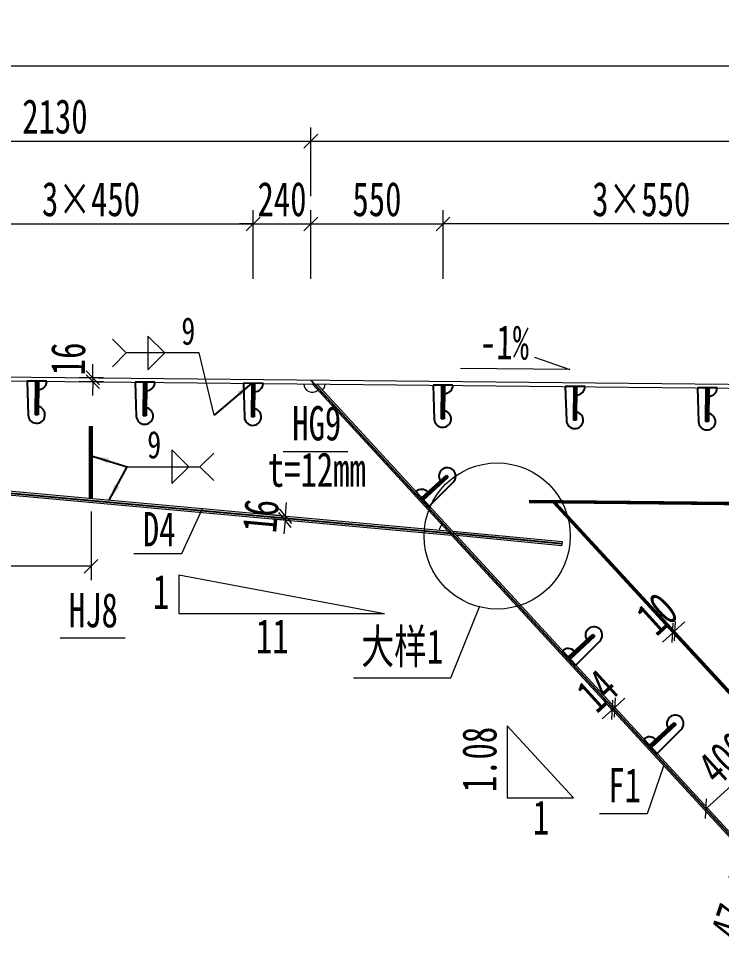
# Model space of a CAD drawing. Header units: millimetres. Extents: x -89049 to 410567, y -307459 to -100425.
# Drawn here: x 151822 to 154745, y -124752 to -120839 of the extents above; entities that cross this region are included whole.
import ezdxf
from ezdxf.enums import TextEntityAlignment as Align

# ---------------------------------------------------------------- set-up
doc = ezdxf.new("R2010")
doc.units = ezdxf.units.MM
doc.layers.get('Defpoints').update_dxf_attribs({"color": 8})
for name, color, linetype, lineweight in [('Dim', 4, 'Continuous', 15), ('文字', 7, 'Continuous', 15), ('细实线', 4, 'Continuous', 15), ('钢板粗线', 1, 'Continuous', 25), ('钢板细线', 6, 'Continuous', 15)]:
    doc.layers.add(name, color=color, linetype=linetype, lineweight=lineweight)
doc.layers.add('Text', color=4, linetype='Continuous')
doc.styles.add('111', font='', dxfattribs={"width": 0.7})
doc.styles.add('BM_Dim', font='', dxfattribs={"width": 0.85})
doc.styles.add('SMEDI', font='', dxfattribs={"width": 0.75})
doc.styles.get("Standard").update_dxf_attribs({"font": ''})
doc.styles.get('111').set_extended_font_data('仿宋_GB2312')
doc.styles.get('BM_Dim').set_extended_font_data('仿宋_GB2312')
doc.styles.get('SMEDI').set_extended_font_data('仿宋_GB2312')
doc.styles.get('Standard').set_extended_font_data('仿宋_GB2312')
doc.dimstyles.new('200', dxfattribs={"dimscale": 0, "dimtxt": 2.5, "dimasz": 1, "dimexe": 1, "dimexo": 1, "dimgap": 0.6, "dimtad": 1, "dimdec": 0, "dimdsep": 46, "dimtxsty": '111', "dimblk": 'OBLIQUE', "dimcen": 0, "dimclrd": 4, "dimclre": 4, "dimclrt": 4, "dimadec": 1, "dimazin": 2, "dimtfac": 1, "dimtdec": 0, "dimtix": 1, "dimtmove": 2, "dimatfit": 3, "dimfxl": 4, "dimfxlon": 1, "dimtolj": 1, "dimlwd": -1, "dimlwe": -1, "dimarcsym": 0})
doc.dimstyles.new('MSteel_1.0_1.0', dxfattribs={"dimtxt": 3, "dimasz": 1.2, "dimexe": 1, "dimexo": 1, "dimgap": 1, "dimtad": 3, "dimtoh": 1, "dimdec": 0, "dimzin": 0, "dimdsep": 46, "dimtxsty": 'Standard', "dimblk": 'ARCHTICK', "dimcen": 0.09, "dimclrd": 3, "dimclre": 3, "dimadec": 0, "dimazin": 0, "dimtfac": 1, "dimtdec": 4, "dimtofl": 0, "dimtmove": 0, "dimatfit": 3, "dimfxl": 1, "dimtolj": 1, "dimtzin": 0, "dimarcsym": 0})

# ---------------------------------------------------------------- blocks, each defined once
blk = doc.blocks.new('_Oblique')
at = {"color": 0, "linetype": 'ByBlock', "lineweight": -2}
blk.add_line((-0.5, -0.5), (0.5, 0.5), dxfattribs=at)
blk = doc.blocks.new('*D359')
at = {"layer": 'Defpoints', "color": 0, "transparency": 16777216}
for p in [(153037.7, -121347.8), (150907.7, -122332.1), (153037.7, -122341.6)]:
    blk.add_point(p, dxfattribs=at)
at = {"layer": '细实线', "color": 4, "transparency": 16777216}
for p, q in [((150907.7, -121576.4), (150907.7, -121290.7)), ((153037.7, -121576.4), (153037.7, -121290.7)), ((150907.7, -121347.8), (153037.7, -121347.8))]:
    blk.add_line(p, q, dxfattribs=at)
at = {"layer": '细实线', "color": 4, "transparency": 16777216, "xscale": 57.14285714285715, "yscale": 57.14285714285715, "zscale": 57.14285714285715, "rotation": 180}
blk.add_blockref('_Oblique', (150907.7, -121347.8), dxfattribs=at)
at = {"layer": '细实线', "color": 4, "transparency": 16777216, "xscale": 57.14285714285715, "yscale": 57.14285714285715, "zscale": 57.14285714285715}
blk.add_blockref('_Oblique', (153037.7, -121347.8), dxfattribs=at)
at = {"layer": '细实线', "color": 4, "transparency": 16777216, "insert": (151972.7, -121245.6), "char_height": 142.86, "attachment_point": 5, "style": '111'}
blk.add_mtext('\\A1;2130', dxfattribs=at)
blk = doc.blocks.new('*D360')
at = {"layer": 'Defpoints', "color": 0, "transparency": 16777216}
for p in [(164220, -121347.8), (153037.7, -122341.6), (164220, -122348.6)]:
    blk.add_point(p, dxfattribs=at)
at = {"layer": '细实线', "color": 4, "transparency": 16777216}
for p, q in [((153037.7, -121576.4), (153037.7, -121290.7)), ((164220, -121576.4), (164220, -121290.7)), ((153037.7, -121347.8), (164220, -121347.8))]:
    blk.add_line(p, q, dxfattribs=at)
at = {"layer": '细实线', "color": 4, "transparency": 16777216, "xscale": 57.14285714285715, "yscale": 57.14285714285715, "zscale": 57.14285714285715, "rotation": 180}
blk.add_blockref('_Oblique', (153037.7, -121347.8), dxfattribs=at)
at = {"layer": '细实线', "color": 4, "transparency": 16777216, "xscale": 57.14285714285715, "yscale": 57.14285714285715, "zscale": 57.14285714285715}
blk.add_blockref('_Oblique', (164220, -121347.8), dxfattribs=at)
at = {"layer": '细实线', "color": 4, "transparency": 16777216, "insert": (158628.9, -121245.6), "char_height": 142.86, "attachment_point": 5, "style": '111'}
blk.add_mtext('\\A1;11182', dxfattribs=at)
blk = doc.blocks.new('*D365')
at = {"layer": 'Defpoints', "color": 0, "transparency": 16777216}
for p in [(152130.2, -122348.6), (152231.4, -122349.6), (152231.6, -122333.6)]:
    blk.add_point(p, dxfattribs=at)
at = {"layer": '细实线', "color": 4, "transparency": 16777216}
for p, q in [((152130.3, -122332.6), (152130.9, -122275.4)), ((152174.3, -122349), (152073, -122348)), ((152174.4, -122333), (152073.2, -122332)), ((152130.2, -122348.6), (152129.6, -122405.7)), ((152130.3, -122332.6), (152130.2, -122348.6))]:
    blk.add_line(p, q, dxfattribs=at)
at = {"layer": '细实线', "color": 4, "transparency": 16777216, "xscale": 57.1428571428572, "yscale": 57.1428571428572, "zscale": 57.1428571428572}
for p, rotation in [((152130.2, -122348.6), 89.42629083929008), ((152130.3, -122332.6), 269.4262908392901)]:
    blk.add_blockref('_Oblique', p, dxfattribs=dict(at, rotation=rotation))
at = {"layer": '细实线', "color": 4, "transparency": 16777216, "insert": (152028, -122253.6), "char_height": 142.86, "attachment_point": 5, "rotation": 89.4263, "style": '111'}
blk.add_mtext('\\A1;16', dxfattribs=at)
blk = doc.blocks.new('14-160加劲 有过焊孔')
at = {"layer": 'Defpoints'}
blk.add_line((38609.4, 31489.3), (38609.4, 31629.3), dxfattribs=at)
at = {"layer": '钢板粗线', "color": 7}
for p, q in [((38603.4, 31489.3), (38603.4, 31629.3)), ((38603.4, 31629.3), (38615.4, 31629.3)), ((38615.4, 31489.3), (38615.4, 31629.3)), ((38650.4, 31489.3), (38644.3, 31630.8)), ((38568.4, 31489.3), (38650.4, 31489.3))]:
    blk.add_line(p, q, dxfattribs=at)
for centre, start, end in [((38609.4, 31629.3), 2.441, 260.1291), ((38603.4, 31489.3), 90, 180)]:
    blk.add_arc(centre, 35, start, end, dxfattribs=at)
blk = doc.blocks.new('*D366')
at = {"layer": 'Defpoints', "color": 0, "transparency": 16777216}
for p in [(154302.4, -123704.1), (154302.9, -123725.4), (154313.2, -123716)]:
    blk.add_point(p, dxfattribs=at)
at = {"layer": '细实线', "color": 4, "transparency": 16777216}
for p, q in [((154292, -123713.6), (154253.6, -123671.3)), ((154302.4, -123704.1), (154263.9, -123661.9)), ((154302.4, -123704.1), (154344.7, -123665.7)), ((154292, -123713.6), (154249.8, -123752)), ((154292, -123713.6), (154302.4, -123704.1))]:
    blk.add_line(p, q, dxfattribs=at)
at = {"layer": '细实线', "color": 4, "transparency": 16777216, "xscale": 57.14285714285715, "yscale": 57.14285714285715, "zscale": 57.14285714285715}
for p, rotation in [((154292, -123713.6), 42.30941180379739), ((154302.4, -123704.1), 222.3094118037974)]:
    blk.add_blockref('_Oblique', p, dxfattribs=dict(at, rotation=rotation))
at = {"layer": '细实线', "color": 4, "transparency": 16777216, "insert": (154229.4, -123634.4), "char_height": 142.86, "attachment_point": 5, "rotation": 42.3094, "style": '111'}
blk.add_mtext('\\A1;14', dxfattribs=at)
blk = doc.blocks.new('*D367')
at = {"layer": 'Defpoints', "color": 0, "transparency": 16777216}
for p in [(154551.3, -123386.8), (154561.9, -123413.3), (154569.3, -123406.6)]:
    blk.add_point(p, dxfattribs=at)
at = {"layer": '细实线', "color": 4, "transparency": 16777216}
for p, q in [((154543.9, -123393.5), (154505.4, -123351.3)), ((154551.3, -123386.8), (154512.8, -123344.5)), ((154551.3, -123386.8), (154593.5, -123348.3)), ((154543.9, -123393.5), (154501.6, -123432)), ((154543.9, -123393.5), (154551.3, -123386.8))]:
    blk.add_line(p, q, dxfattribs=at)
at = {"layer": '细实线', "color": 4, "transparency": 16777216, "xscale": 57.14285714285715, "yscale": 57.14285714285715, "zscale": 57.14285714285715}
for p, rotation in [((154543.9, -123393.5), 42.31909851144874), ((154551.3, -123386.8), 222.3190985114487)]:
    blk.add_blockref('_Oblique', p, dxfattribs=dict(at, rotation=rotation))
at = {"layer": '细实线', "color": 4, "transparency": 16777216, "insert": (154478.8, -123314.6), "char_height": 142.86, "attachment_point": 5, "rotation": 42.3191, "style": '111'}
blk.add_mtext('\\A1;10', dxfattribs=at)
blk = doc.blocks.new('*D368')
at = {"layer": 'Defpoints', "color": 0, "transparency": 16777216}
for p in [(154976.8, -123856.1), (155017.7, -123901), (154722.1, -124170.2)]:
    blk.add_point(p, dxfattribs=at)
at = {"layer": '细实线', "color": 4, "transparency": 16777216}
for p, q in [((154979.3, -123858.7), (154938.4, -123813.8)), ((154681.2, -124125.3), (154976.8, -123856.1)), ((154683.6, -124128), (154642.7, -124083))]:
    blk.add_line(p, q, dxfattribs=at)
at = {"layer": '细实线', "color": 4, "transparency": 16777216, "xscale": 57.14285714285715, "yscale": 57.14285714285715, "zscale": 57.14285714285715}
for p, rotation in [((154976.8, -123856.1), 42.31909851127224), ((154681.2, -124125.3), 222.3190985112722)]:
    blk.add_blockref('_Oblique', p, dxfattribs=dict(at, rotation=rotation))
at = {"layer": '细实线', "color": 4, "transparency": 16777216, "insert": (154760.2, -123915.1), "char_height": 142.86, "attachment_point": 5, "rotation": 42.3191, "style": '111'}
blk.add_mtext('\\A1;400', dxfattribs=at)
blk = doc.blocks.new('*D370')
at = {"layer": 'Defpoints', "color": 0, "transparency": 16777216}
for p in [(152930.2, -122924.1), (152961.2, -122926.9), (152962.6, -122911)]:
    blk.add_point(p, dxfattribs=at)
at = {"layer": '细实线', "color": 4, "transparency": 16777216}
for p, q in [((152931.6, -122908.2), (152936.8, -122851.3)), ((152931.6, -122908.2), (152874.7, -122903)), ((152930.2, -122924.1), (152873.3, -122918.9)), ((152930.2, -122924.1), (152925, -122981)), ((152931.6, -122908.2), (152930.2, -122924.1))]:
    blk.add_line(p, q, dxfattribs=at)
at = {"layer": '细实线', "color": 4, "transparency": 16777216, "xscale": 57.14285714285715, "yscale": 57.14285714285715, "zscale": 57.14285714285715}
for p, rotation in [((152930.2, -122924.1), 84.79551855728839), ((152931.6, -122908.2), 264.7955185572884)]:
    blk.add_blockref('_Oblique', p, dxfattribs=dict(at, rotation=rotation))
at = {"layer": '细实线', "color": 4, "transparency": 16777216, "insert": (152829.1, -122906.9), "char_height": 142.86, "attachment_point": 5, "rotation": 84.7955, "style": '111'}
blk.add_mtext('\\A1;16', dxfattribs=at)
blk = doc.blocks.new('*D371')
at = {"layer": 'Defpoints', "color": 0, "transparency": 16777216}
for p in [(164220, -121034.5), (150907.7, -122334.7), (164220, -122348.6)]:
    blk.add_point(p, dxfattribs=at)
at = {"layer": '细实线', "color": 4, "transparency": 16777216}
for p, q in [((150907.7, -121263.1), (150907.7, -120977.4)), ((164220, -121263.1), (164220, -120977.4)), ((150907.7, -121034.5), (164220, -121034.5))]:
    blk.add_line(p, q, dxfattribs=at)
at = {"layer": '细实线', "color": 4, "transparency": 16777216, "xscale": 57.14285714285715, "yscale": 57.14285714285715, "zscale": 57.14285714285715, "rotation": 180}
blk.add_blockref('_Oblique', (150907.7, -121034.5), dxfattribs=at)
at = {"layer": '细实线', "color": 4, "transparency": 16777216, "xscale": 57.14285714285715, "yscale": 57.14285714285715, "zscale": 57.14285714285715}
blk.add_blockref('_Oblique', (164220, -121034.5), dxfattribs=at)
at = {"layer": '细实线', "color": 4, "transparency": 16777216, "insert": (157563.9, -120932.3), "char_height": 142.86, "attachment_point": 5, "style": '111'}
blk.add_mtext('\\A1;13312', dxfattribs=at)
blk = doc.blocks.new('*D381')
at = {"layer": 'Defpoints', "color": 0, "transparency": 16777216}
for p in [(150957.7, -122789.9), (152122.7, -122795.1), (150957.7, -123116.8)]:
    blk.add_point(p, dxfattribs=at)
at = {"layer": '细实线', "color": 4, "transparency": 16777216}
for p, q in [((150957.7, -122888.2), (150957.7, -123173.9)), ((152122.7, -122888.2), (152122.7, -123173.9)), ((152122.7, -123116.8), (150957.7, -123116.8))]:
    blk.add_line(p, q, dxfattribs=at)
at = {"layer": '细实线', "color": 4, "transparency": 16777216, "xscale": 57.14285714285715, "yscale": 57.14285714285715, "zscale": 57.14285714285715, "rotation": 180}
blk.add_blockref('_Oblique', (150957.7, -123116.8), dxfattribs=at)
at = {"layer": '细实线', "color": 4, "transparency": 16777216, "xscale": 57.14285714285715, "yscale": 57.14285714285715, "zscale": 57.14285714285715}
blk.add_blockref('_Oblique', (152122.7, -123116.8), dxfattribs=at)
at = {"layer": '细实线', "color": 4, "transparency": 16777216, "insert": (151540.2, -123014.5), "char_height": 142.86, "attachment_point": 5, "style": '111'}
blk.add_mtext('\\A1;1165', dxfattribs=at)
blk = doc.blocks.new('12-140加劲 有过焊孔')
at = {"layer": 'Defpoints'}
blk.add_line((0, 0), (0, 140), dxfattribs=at)
at = {"layer": '钢板粗线', "color": 7}
for p, q in [((-6, 0), (-6, 140)), ((-6, 140), (6, 140)), ((6, 0), (6, 140)), ((41, 0), (35, 141.5)), ((-41, 0), (41, 0))]:
    blk.add_line(p, q, dxfattribs=at)
for centre, start, end in [((0, 140), 2.441, 260.1291), ((-6, 0), 90, 180)]:
    blk.add_arc(centre, 35, start, end, dxfattribs=at)
blk = doc.blocks.new('*D387')
at = {"layer": 'Defpoints', "color": 0, "transparency": 16777216}
for p in [(153587.7, -121691.9), (153587.7, -122363.8), (155237.8, -122380.3)]:
    blk.add_point(p, dxfattribs=at)
at = {"layer": '细实线', "color": 4, "transparency": 16777216}
for p, q in [((153587.7, -121920.5), (153587.7, -121634.7)), ((155237.8, -121920.5), (155237.8, -121634.7)), ((155237.8, -121691.9), (153587.7, -121691.9))]:
    blk.add_line(p, q, dxfattribs=at)
at = {"layer": '细实线', "color": 4, "transparency": 16777216, "xscale": 57.14285714285715, "yscale": 57.14285714285715, "zscale": 57.14285714285715, "rotation": 180}
blk.add_blockref('_Oblique', (153587.7, -121691.9), dxfattribs=at)
at = {"layer": '细实线', "color": 4, "transparency": 16777216, "xscale": 57.14285714285715, "yscale": 57.14285714285715, "zscale": 57.14285714285715}
blk.add_blockref('_Oblique', (155237.8, -121691.9), dxfattribs=at)
at = {"layer": '细实线', "color": 4, "transparency": 16777216, "insert": (154412.8, -121589.6), "char_height": 142.86, "attachment_point": 5, "style": '111'}
blk.add_mtext('\\A1;3×550', dxfattribs=at)
blk = doc.blocks.new('_ArchTick')
at = {"color": 0, "linetype": 'ByBlock', "const_width": 0.15}
blk.add_lwpolyline([(-0.5, -0.5), (0.5, 0.5)], dxfattribs=at)
blk = doc.blocks.new('角焊缝1')
at = {"layer": 'Dim'}
blk.add_line((-3101.175, 370.223), (-3106.48, 370.223), dxfattribs=at)
blk.add_lwpolyline([(-3107.48, 369.223), (-3106.48, 370.223), (-3107.48, 371.223)], dxfattribs=at)
blk.add_lwpolyline([(-3104.907, 371.455), (-3104.907, 368.992), (-3103.675, 370.223)], close=True, dxfattribs=at)
blk = doc.blocks.new('角焊缝2')
at = {"layer": 'Dim'}
blk.add_line((-3138.009, 370.223), (-3132.704, 370.223), dxfattribs=at)
blk.add_lwpolyline([(-3134.754, 371.455), (-3134.754, 368.992), (-3133.523, 370.223)], close=True, dxfattribs=at)
blk.add_lwpolyline([(-3131.704, 369.223), (-3132.704, 370.223), (-3131.704, 371.223)], dxfattribs=at)
blk = doc.blocks.new('*D382')
at = {"layer": 'Defpoints', "color": 0, "transparency": 16777216}
for p in [(152797.7, -121691.9), (151447.7, -122342.3), (152797.7, -122355.9)]:
    blk.add_point(p, dxfattribs=at)
at = {"layer": '细实线', "color": 4, "transparency": 16777216}
for p, q in [((151447.7, -121920.5), (151447.7, -121634.7)), ((152797.7, -121920.5), (152797.7, -121634.7)), ((151447.7, -121691.9), (152797.7, -121691.9))]:
    blk.add_line(p, q, dxfattribs=at)
at = {"layer": '细实线', "color": 4, "transparency": 16777216, "xscale": 57.14285714285715, "yscale": 57.14285714285715, "zscale": 57.14285714285715, "rotation": 180}
blk.add_blockref('_Oblique', (151447.7, -121691.9), dxfattribs=at)
at = {"layer": '细实线', "color": 4, "transparency": 16777216, "xscale": 57.14285714285715, "yscale": 57.14285714285715, "zscale": 57.14285714285715}
blk.add_blockref('_Oblique', (152797.7, -121691.9), dxfattribs=at)
at = {"layer": '细实线', "color": 4, "transparency": 16777216, "insert": (152122.7, -121589.6), "char_height": 142.86, "attachment_point": 5, "style": '111'}
blk.add_mtext('\\A1;3×450', dxfattribs=at)
blk = doc.blocks.new('*D385')
at = {"layer": 'Defpoints', "color": 0, "transparency": 16777216}
for p in [(153037.7, -121691.9), (152797.7, -122355.9), (153037.7, -122342.3)]:
    blk.add_point(p, dxfattribs=at)
at = {"layer": '细实线', "color": 4, "transparency": 16777216}
for p, q in [((152797.7, -121920.5), (152797.7, -121634.7)), ((153037.7, -121920.5), (153037.7, -121634.7)), ((152797.7, -121691.9), (152740.6, -121691.9)), ((152797.7, -121691.9), (153037.7, -121691.9)), ((153037.7, -121691.9), (153094.9, -121691.9))]:
    blk.add_line(p, q, dxfattribs=at)
at = {"layer": '细实线', "color": 4, "transparency": 16777216, "xscale": 57.14285714285715, "yscale": 57.14285714285715, "zscale": 57.14285714285715}
blk.add_blockref('_Oblique', (152797.7, -121691.9), dxfattribs=at)
at = {"layer": '细实线', "color": 4, "transparency": 16777216, "xscale": 57.14285714285715, "yscale": 57.14285714285715, "zscale": 57.14285714285715, "rotation": 180}
blk.add_blockref('_Oblique', (153037.7, -121691.9), dxfattribs=at)
at = {"layer": '细实线', "color": 4, "transparency": 16777216, "insert": (152917.7, -121589.6), "char_height": 142.86, "attachment_point": 5, "style": '111'}
blk.add_mtext('\\A1;240', dxfattribs=at)
blk = doc.blocks.new('*D386')
at = {"layer": 'Defpoints', "color": 0, "transparency": 16777216}
for p in [(153587.7, -121691.9), (153037.7, -122341.6), (153587.7, -122363.1)]:
    blk.add_point(p, dxfattribs=at)
at = {"layer": '细实线', "color": 4, "transparency": 16777216}
for p, q in [((153037.7, -121920.5), (153037.7, -121634.7)), ((153587.7, -121920.5), (153587.7, -121634.7)), ((153037.7, -121691.9), (153587.7, -121691.9))]:
    blk.add_line(p, q, dxfattribs=at)
at = {"layer": '细实线', "color": 4, "transparency": 16777216, "xscale": 57.14285714285715, "yscale": 57.14285714285715, "zscale": 57.14285714285715, "rotation": 180}
blk.add_blockref('_Oblique', (153037.7, -121691.9), dxfattribs=at)
at = {"layer": '细实线', "color": 4, "transparency": 16777216, "xscale": 57.14285714285715, "yscale": 57.14285714285715, "zscale": 57.14285714285715}
blk.add_blockref('_Oblique', (153587.7, -121691.9), dxfattribs=at)
at = {"layer": '细实线', "color": 4, "transparency": 16777216, "insert": (153312.7, -121589.6), "char_height": 142.86, "attachment_point": 5, "style": '111'}
blk.add_mtext('\\A1;550', dxfattribs=at)
blk = doc.blocks.new('*D562')
at = {"layer": 'Defpoints', "color": 0, "transparency": 16777216}
for p in [(153058.3, -122374.3), (154955.3, -124578.2), (155073.5, -124606.1), (155114, -124606.1), (162186.9, -124606.1)]:
    blk.add_point(p, dxfattribs=at)
at = {"layer": '细实线', "color": 4, "transparency": 16777216}
blk.add_line((155016.4, -124606.1), (154895.7, -124606.1), dxfattribs=at)
blk.add_arc((155114, -124606.1), 161.2, 132.6489, 180, dxfattribs=at)
at = {"layer": '细实线', "color": 4, "transparency": 16777216, "xscale": 57.14285714285715, "yscale": 57.14285714285715, "zscale": 57.14285714285715}
for p, rotation in [((155004.8, -124487.5), 42.64891912976118), ((154952.8, -124606.1), 270)]:
    blk.add_blockref('_Oblique', p, dxfattribs=dict(at, rotation=rotation))
at = {"layer": '细实线', "color": 4, "transparency": 16777216, "insert": (154815.3, -124508.2), "char_height": 142.857, "attachment_point": 5, "rotation": 71.8543, "style": '111'}
blk.add_mtext('\\A1;47.4%%d', dxfattribs=at)

msp = doc.modelspace()

# ---------------------------------------------------------------- linework, layer by layer
at = {"layer": 'Defpoints'}
for p, q in [((153037.7, -122341.6), (155123.5, -124606.1)), ((152122.7, -122834.5), (152122.7, -122534.5)), ((150957.7, -122736.4), (153635.6, -122980.3)), ((154047.8, -122847.8), (155298.9, -124206.1)), ((154083.5, -123023.2), (153635.6, -122980.3))]:
    msp.add_line(p, q, dxfattribs=at)
at = {"layer": 'Defpoints', "color": 8}
msp.add_lwpolyline([(153947.8, -122846.8), (157994.5, -122887.3)], dxfattribs=at)
at = {"layer": '细实线', "color": 8}
msp.add_line((152635.9, -122488.1), (152572.8, -122229), dxfattribs=at)
at = {"layer": '细实线'}
for p, q in [((153968.4, -122246.6), (154115.2, -122297.9)), ((154115.2, -122297.9), (153660.5, -122293.3)), ((152922.7, -122638.6), (153191.4, -122638.6)), ((152501, -123063.6), (152587.7, -122873)), ((152301.5, -123063.6), (152501, -123063.6)), ((152488.8, -123152.7), (153344.3, -123312.7)), ((152488.8, -123152.7), (152488.8, -123312.7)), ((153620.4, -123580.2), (153739.3, -123285.7)), ((152488.8, -123312.7), (153344.3, -123312.7)), ((151994.1, -123414), (152265, -123414)), ((153215, -123580.2), (153620.4, -123580.2)), ((153854.5, -123780.4), (154130.8, -124080.4)), ((153854.5, -123780.4), (153854.5, -124080.4)), ((154438.3, -124144.9), (154506.6, -123946.7)), ((153854.5, -124080.4), (154130.8, -124080.4)), ((154238.8, -124144.9), (154438.3, -124144.9))]:
    msp.add_line(p, q, dxfattribs=at)
msp.add_circle((153813.1, -122990.6), 304.1, dxfattribs=at)
at = {"layer": '钢板细线'}
for p, q in [((153043, -122357.7), (155114, -124606.1)), ((153062.2, -122357.9), (155133.1, -124606.1)), ((152116.7, -122534.5), (152128.7, -122534.5)), ((152116.7, -122834), (152116.7, -122534.5)), ((152128.7, -122835.1), (152128.7, -122534.5)), ((150969.7, -122729.5), (153606.7, -122969.7)), ((150969.7, -122745.6), (153622.9, -122987.2)), ((153947.8, -122841.8), (153947.7, -122851.8)), ((154045.6, -122852.8), (155287.5, -124201.1)), ((154059.3, -122852.9), (155301.1, -124201.1))]:
    msp.add_line(p, q, dxfattribs=at)
at = {"layer": '钢板细线', "color": 7}
for p, q in [((154084.3, -123015.3), (153627.5, -122971.5)), ((154082.8, -123031.2), (153643.7, -122989.2)), ((154082.8, -123031.2), (154084.3, -123015.3))]:
    msp.add_line(p, q, dxfattribs=at)
at = {"layer": '钢板细线'}
for points in [[(150907.7, -122320.3), (160020, -122411.6), (164858.1, -122339)], [(150907.7, -122336.3), (160020, -122427.6), (164858.1, -122355)], [(153947.7, -122851.8), (157994.4, -122892.3)], [(153947.8, -122841.8), (157994.5, -122882.3)]]:
    msp.add_lwpolyline(points, dxfattribs=at)
for centre, start, end in [((153042.9, -122357.7), 179.4263, 312.3094), ((153062.1, -122357.9), 312.3094, 359.4263), ((153606.7, -122969.7), 132.6489, 174.8359)]:
    msp.add_arc(centre, 35, start, end, dxfattribs=at)

# ---------------------------------------------------------------- block references
at = {"layer": '细实线', "color": 8, "xscale": 57.1428571428572, "yscale": 57.1428571428572, "zscale": 57.1428571428572}
for name, p in [('角焊缝1', (329782.8, -143384.6)), ('角焊缝2', (331587.8, -143858))]:
    msp.add_blockref(name, p, dxfattribs=at)
at = {"layer": '细实线', "rotation": 179.4262908401}
for p in [(151897.7, -122346.2), (152347.7, -122350.7), (152797.7, -122355.2), (153587.7, -122363.1), (154137.7, -122368.7), (154687.7, -122374.2)]:
    msp.add_blockref('12-140加劲 有过焊孔', p, dxfattribs=at)
at = {"layer": '钢板细线'}
for p, rotation in [((104183.7, -115772.3), 312.6489191297555), ((104793.5, -116434.3), 312.648919129774), ((105132.2, -116802), 312.6489191297598)]:
    msp.add_blockref('14-160加劲 有过焊孔', p, dxfattribs=dict(at, rotation=rotation))

# ---------------------------------------------------------------- texts
at = {"layer": 'Text', "style": 'SMEDI', "width": 0.75}
for p in [(152498.5, -122137.6), (152356.5, -122610.4)]:
    msp.add_text('9', height=114.3, dxfattribs=at).set_placement(p, align=Align.MIDDLE_LEFT)
at = {"layer": '文字', "style": 'BM_Dim', "width": 0.7}
for s, rotation, p in [('-1%', 359.4263, (153842.6, -122298.6)), ('1.08', 90, (153853, -123920.7))]:
    msp.add_text(s, height=142.86, rotation=rotation, dxfattribs=at).set_placement(p, align=Align.BOTTOM_CENTER)
for s, height, p in [('HG9', 142.86, (153062.2, -122635.6)), ('t=12mm', 142.86, (153062.2, -122828.4)), ('D4', 142.86, (152406.4, -123076.4)), ('1', 142.9, (152413.8, -123336.8)), ('HJ8', 142.86, (152132.5, -123413.4)), ('11', 142.86, (152877.5, -123522)), ('大样1', 142.86, (153418.2, -123564.6)), ('F1', 142.86, (154343.7, -124141.8)), ('1', 142.9, (153995.8, -124275.7))]:
    msp.add_text(s, height=height, dxfattribs=at).set_placement(p, align=Align.BOTTOM_CENTER)

# ---------------------------------------------------------------- dimensions: what is measured, and where the dimension line sits
at = {"layer": '细实线'}
for base, p1, p2, override, picture, middle in [((164220, -121034.5), (150907.7, -122334.7), (164220, -122348.6), {"dimscale": 57.142857, "dimtxsty": '111', "dimblk": 'Oblique'}, '*D371', (157563.9, -120932.3)), ((153037.7, -121347.8), (150907.7, -122332.1), (153037.7, -122341.6), {"dimscale": 57.142857, "dimtxsty": '111', "dimblk": 'Oblique'}, '*D359', (151972.7, -121245.6)), ((164220, -121347.8), (153037.7, -122341.6), (164220, -122348.6), {"dimscale": 57.142857, "dimtxsty": '111', "dimblk": 'Oblique'}, '*D360', (158628.9, -121245.6)), ((153037.7, -121691.9), (152797.7, -122355.9), (153037.7, -122342.3), {"dimscale": 57.142857, "dimblk": 'Oblique'}, '*D385', (152917.7, -121589.6)), ((153587.7, -121691.9), (153037.7, -122341.6), (153587.7, -122363.1), {"dimscale": 57.142857, "dimblk": 'Oblique'}, '*D386', (153312.7, -121589.6)), ((150957.7, -123116.8), (152122.7, -122795.1), (150957.7, -122789.9), {"dimscale": 57.142857, "dimblk": 'Oblique'}, '*D381', (151540.2, -123014.5))]:
    dim = msp.add_linear_dim(base=base, p1=p1, p2=p2, dimstyle='200', override=override, dxfattribs=at)
    dim.commit()
    dim.dimension.update_dxf_attribs({"geometry": picture, "text_midpoint": middle})
for base, p1, p2, text, picture, middle in [((152797.7, -121691.9), (151447.7, -122342.3), (152797.7, -122355.9), '3×450', '*D382', (152122.7, -121589.6)), ((153587.7, -121691.9), (155237.8, -122380.3), (153587.7, -122363.8), '3×550', '*D387', (154412.8, -121589.6))]:
    dim = msp.add_linear_dim(base=base, p1=p1, p2=p2, text=text, dimstyle='200', override={"dimscale": 57.142857, "dimtxsty": '111', "dimblk": 'Oblique'}, dxfattribs=at)
    dim.commit()
    dim.dimension.update_dxf_attribs({"geometry": picture, "text_midpoint": middle})
dim = msp.add_linear_dim(base=(152130.2, -122348.6), p1=(152231.6, -122333.6), p2=(152231.4, -122349.6), angle=269.4263, dimstyle='200', override={"dimscale": 57.142857}, dxfattribs=at)
dim.commit()
dim.dimension.update_dxf_attribs({"geometry": '*D365', "text_midpoint": (152028, -122253.6), "dimtype": 161})
dim = msp.add_angular_dim_2l(base=(154955.3, -124578.2), line1=((153058.3, -122374.3), (155114, -124606.1)), line2=((162186.9, -124606.1), (155073.5, -124606.1)), dimstyle='200', override={"dimscale": 57.142857, "dimblk": 'Oblique'}, dxfattribs=at)
dim.commit()
dim.dimension.update_dxf_attribs({"geometry": '*D562', "text_midpoint": (154815.3, -124508.2), "dimtype": 162})
for p1, p2, distance, picture, middle in [((152962.6, -122911), (152961.2, -122926.9), -31.1, '*D370', (152829.1, -122906.9)), ((154561.9, -123413.3), (154569.3, -123406.6), 26.7, '*D367', (154478.8, -123314.6)), ((154302.9, -123725.4), (154313.2, -123716), 16.1, '*D366', (154229.4, -123634.4)), ((154722.1, -124170.2), (155017.7, -123901), 60.7, '*D368', (154760.2, -123915.1))]:
    dim = msp.add_aligned_dim(p1=p1, p2=p2, distance=distance, dimstyle='200', override={"dimscale": 57.142857, "dimblk": 'Oblique'}, dxfattribs=at)
    dim.commit()
    dim.dimension.update_dxf_attribs({"geometry": picture, "text_midpoint": middle})

# ---------------------------------------------------------------- leaders
at = {"layer": 'Dim'}
for points in [[(152791.7, -122355.2), (152635.9, -122488.1)], [(152129.3, -122657.9), (152273, -122702.4)], [(152198.8, -122841.4), (152273, -122702.4)]]:
    msp.add_leader(points, dimstyle='MSteel_1.0_1.0', override={"dimscale": 57.142857, "dimclrd": 256}, dxfattribs=at)

doc.saveas('drawing.dxf')
